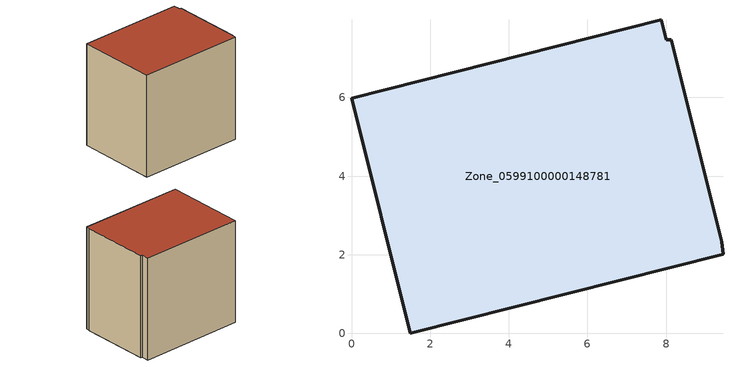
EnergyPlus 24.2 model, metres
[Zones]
Zone_0599100000148781
 floor ground (C_G): 8.13,7.46 9.41,2.33 9.45,2.01 1.5,0 0,5.98 7.88,7.98 8.01,7.47 z0
 wall outside (C_F): 0,5.98 1.5,0 9.45,2.01 9.41,2.33 8.13,7.46 8.01,7.47 7.88,7.98 0,5.98 z0:7.97
 roof outside (C_R): 9.41,2.33 8.13,7.46 8.01,7.47 7.88,7.98 0,5.98 1.5,0 9.45,2.01 z7.97
[BUILDING]
Pand.0599100000148781: North Axis=0; Terrain=City; Loads Convergence Tolerance Value=0.04; Temperature Convergence Tolerance Value=0.4; Solar Distribution=FullExterior; Maximum Number of Warmup Days=25; Minimum Number of Warmup Days=1
[Site:Location]
Rotterdam.The.Hague.AP_ZH_NLD Design_Conditions: Latitude=51.96; Longitude=4.45; Time Zone=1; Elevation=-4.5
[SITE:GROUNDTEMPERATURE:BUILDINGSURFACE]
18, 18, 18, 18, 18, 18, 18, 18, 18, 18, 18, 18
[MATERIAL] Thermal Absorptance=0.9; Solar Absorptance=0.7; Visible Absorptance=0.7
Name | Roughness | Thickness | Conductivity | Density | Specific Heat
G.TI.1946-1964 | MediumSmooth | 0.15 | 1 | 540 | 1210
F.TI.1946-1964 | Rough | 0.3 | 0.857143 | 1920 | 840
R.TI.1946-1964 | MediumRough | 0.2 | 0.277778 | 1500 | 1000
[CONSTRUCTION]
C_G: G.TI.1946-1964
C_F: F.TI.1946-1964
C_R: R.TI.1946-1964
[ZONE]
Zone_0599100000148781: Type=1; Multiplier=1; Ceiling Height=Autocalculate; Volume=Autocalculate; Floor Area=autocalculate; Part of Total Floor Area=Yes
[ZONEINFILTRATION:DESIGNFLOWRATE]
Infil_Zone_0599100000148781: Zone or ZoneList or Space or SpaceList=Zone_0599100000148781; Schedule=AlwaysOn; Design Flow Rate Calculation Method=Flow/Area; Flow Rate per Floor Area=0.003; Constant Term Coefficient=1; Temperature Term Coefficient=0; Velocity Term Coefficient=0; Velocity Squared Term Coefficient=0
[HVACTEMPLATE:ZONE:IDEALLOADSAIRSYSTEM]
Zone_0599100000148781: Maximum Heating Supply Air Temperature=50; Minimum Cooling Supply Air Temperature=13; Maximum Heating Supply Air Humidity Ratio=0.0156; Minimum Cooling Supply Air Humidity Ratio=0.0077; Heating Limit=NoLimit; Cooling Limit=NoLimit; Dehumidification Control Type=ConstantSensibleHeatRatio; Cooling Sensible Heat Ratio=0.7; Dehumidification Setpoint=60; Humidification Control Type=None; Humidification Setpoint=30; Outdoor Air Method=None; Outdoor Air Flow Rate per Person=0.00944; Outdoor Air Flow Rate per Zone Floor Area=0; Outdoor Air Flow Rate per Zone=0; Demand Controlled Ventilation Type=None; Outdoor Air Economizer Type=NoEconomizer; Heat Recovery Type=None; Sensible Heat Recovery Effectiveness=0.7; Latent Heat Recovery Effectiveness=0.65
[ZONECONTROL:THERMOSTAT]
ThermostatControl_Zone_0599100000148781: Zone or ZoneList=Zone_0599100000148781; Control Type Schedule=DualSetpointControlType; Control 1=Thermostat_Zone_0599100000148781; Temperature Difference Between Cutout And Setpoint=0
[THERMOSTATSETPOINT:DUALSETPOINT]
Thermostat_Zone_0599100000148781: Heating Setpoint Temperature Schedule=HeatingSetpoint_Zone_0599100000148781; Cooling Setpoint Temperature Schedule=CoolingSetpoint_Zone_0599100000148781
[SCHEDULE:COMPACT]
HeatingSetpoint_Zone_0599100000148781: Through: 12/31, For: AllDays, Until: 24:00, 21
CoolingSetpoint_Zone_0599100000148781: Through: 12/31, For: AllDays, Until: 24:00, 24
DualSetpointControlType: Through: 12/31, For: AllDays, Until: 24:00, 4
AlwaysOn: Through: 12/31, For: AllDays, Until: 24:00, 1
